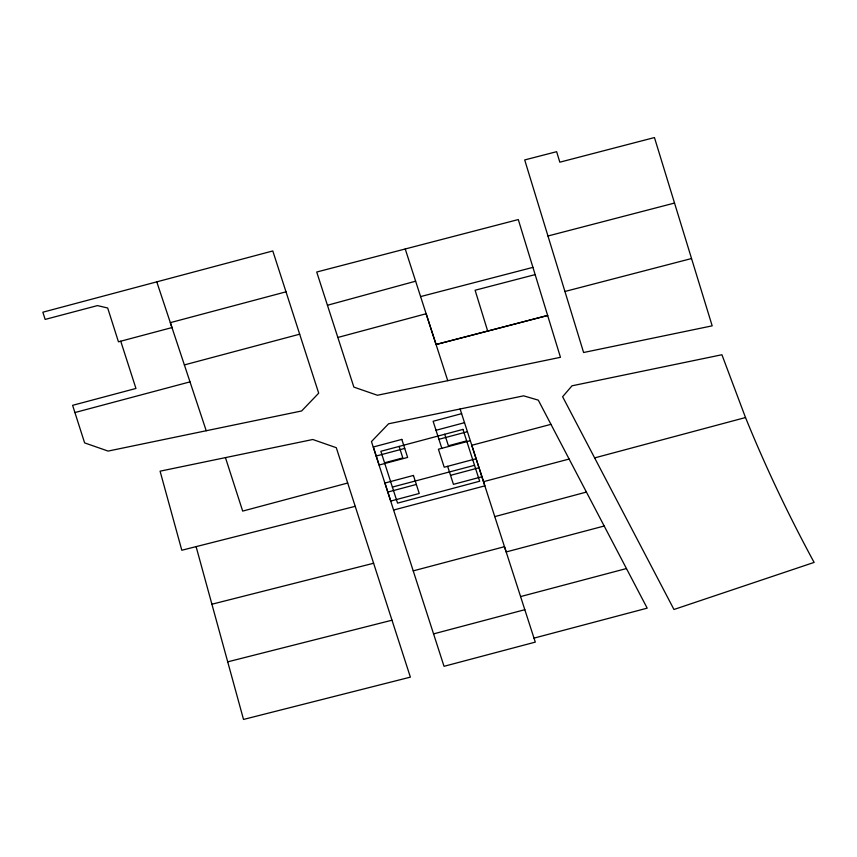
<?xml version="1.0" encoding="UTF-8"?>
<svg xmlns="http://www.w3.org/2000/svg" width="857" height="857" viewBox="0 0 857 857"><rect width="100%" height="100%" fill="white"/><g stroke="black" fill="none" stroke-linecap="round" stroke-linejoin="round"><path stroke-width="1.29" d="M327.449 305.263L415.634 281.192M337.84 337.465L426.143 313.748L436.063 344.503L547.644 315.472L436.063 344.503M347.696 483.027L242.681 511.093L225.445 457.617M594.64 457.906L745.515 417.541C765.269 466.197 787.829 513.675 812.747 559.9L814.15 562.396L673.966 609.488L562.621 396.727L572.005 385.811L721.915 354.744L745.515 417.541M494.778 516.621L586.413 492.068M120.741 341.215L135.952 388.457L72.609 405.329L84.618 442.887L108.1 451.082L301.632 410.964L318.697 393.181L286.013 291.83L170.339 322.65L206.226 430.739M184.373 364.921L299.661 334.198M74.913 412.549L189.997 381.868M461.612 413.663L433.117 421.269L441.826 448.307M436.02 430.278L464.515 422.683M376.244 456.01L404.729 448.415M438.923 439.287L467.419 431.692M384.557 462.791L402.822 457.927L399.116 446.422M466.669 440.894L448.404 445.769L444.708 434.263M470.322 440.702L438.409 449.218L444.215 467.236L476.128 458.731M387.846 492.057L416.341 484.451M450.536 475.335L479.031 467.74M481.934 476.749L453.439 484.344L447.633 466.326M550.955 424.344L471.768 445.297L506.176 551.951L604.185 526.016M392.377 487.076L474.532 465.308M483.509 481.677L569.123 459.052M413.235 570.869L504.484 546.691L533.997 638.122L647.185 608.149L538.292 400.144L523.638 395.838L388.564 423.797L371.456 441.559L393.599 510.044L484.869 485.855L460.102 408.982M520.595 596.579L626.456 568.545M393.599 510.044L433.567 633.891L524.838 609.702M405.232 248.98L518.292 219.563L560.457 357.305L377.412 395.259L353.866 387.107L316.715 272.023L405.232 248.98L447.74 380.669M547.966 235.996L583.606 352.506L712.178 325.842L654.448 137.559L559.825 162.187L556.632 151.689L524.698 159.938L547.966 235.996L674.48 203.066M420.594 296.586L532.915 267.373M535.132 274.615L475.099 290.234L487.687 331.081M564.945 291.476L691.46 258.557M355.216 506.326L181.802 550.248L160.088 471.179L312.794 439.502L336.287 447.697L410.374 677.137L243.517 719.441L196.103 546.627M211.904 604.228L373.598 563.253M227.716 661.84L391.992 620.211M156.777 281.857L171.968 327.578L118.459 341.814L107.682 308.006L97.473 305.595L45.153 319.415L42.85 312.205L272.794 250.951L286.013 291.83M533.997 638.122L535.304 642.118L444.033 666.307L433.567 633.891M401.826 439.395L373.341 447L379.148 465.019L407.632 457.424L401.826 439.395M462.962 429.4L380.851 451.296L397.552 503.134L479.663 481.227L462.962 429.4M413.438 475.442L384.943 483.048L390.749 501.066L419.244 493.471L413.438 475.442"/></g></svg>
